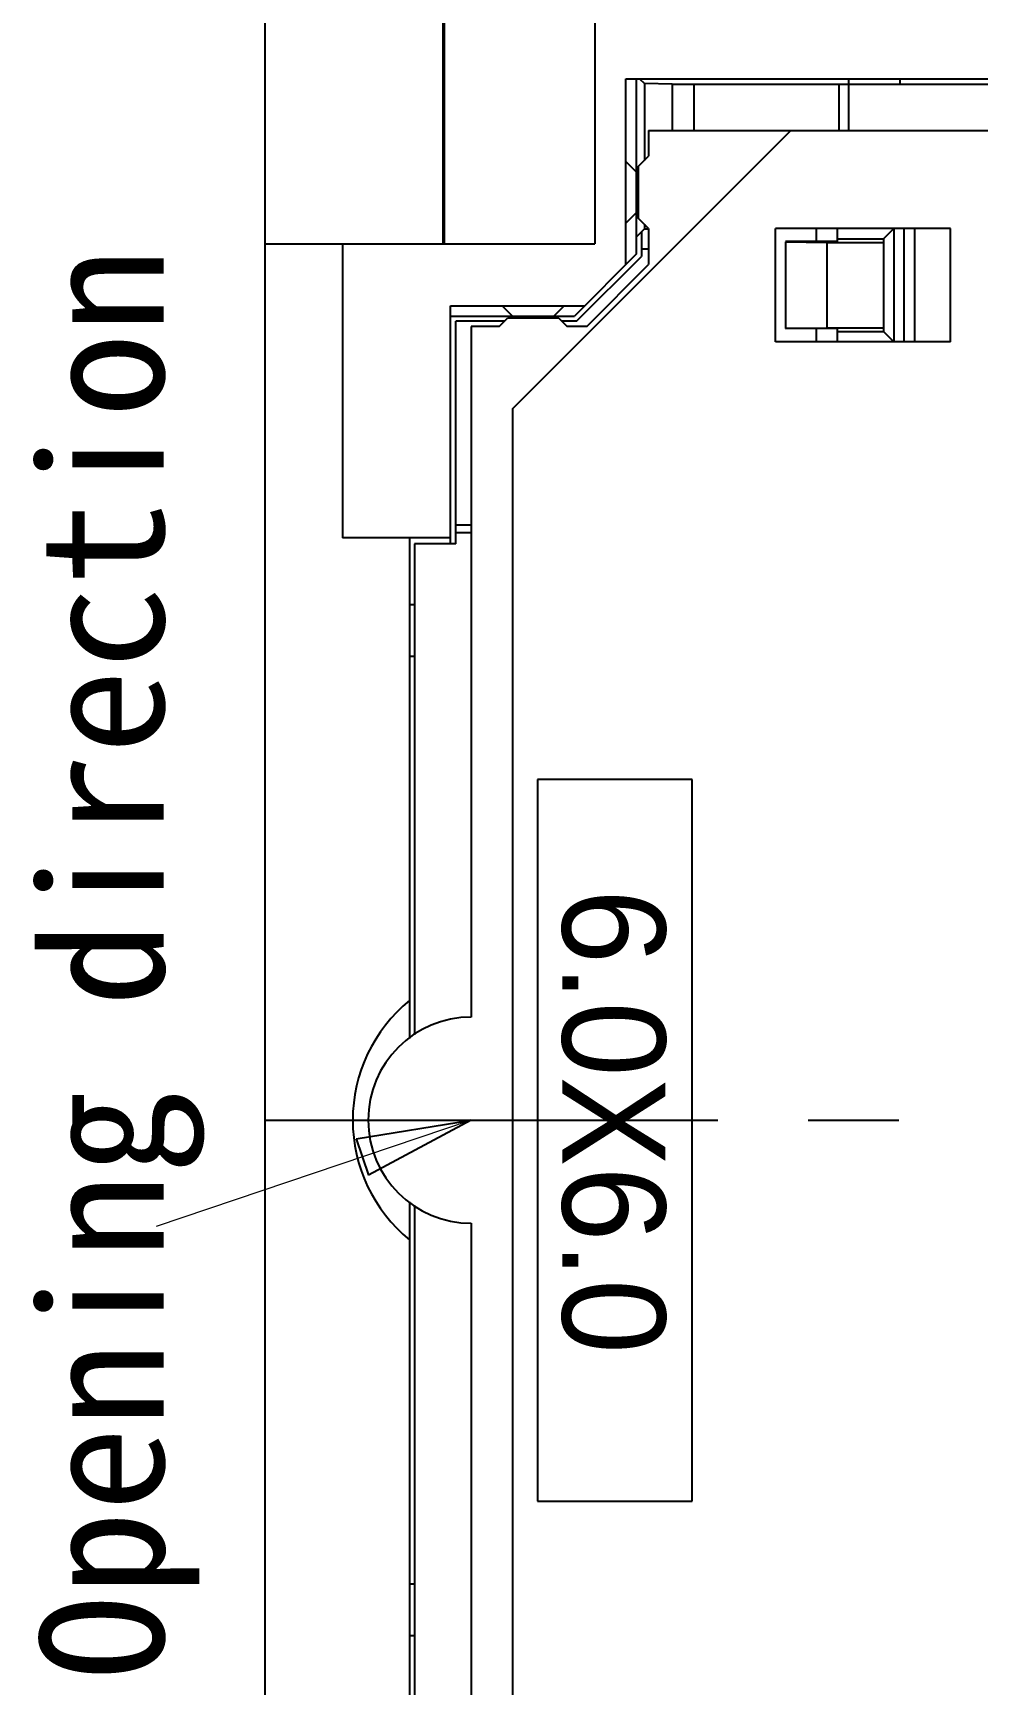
# Model space of a CAD drawing. Header units: millimetres. Extents: x 1756 to 1863, y -828 to -753.
# Drawn here: x 1821.74 to 1830.91, y -784.91 to -768.88 of the extents above; entities that cross this region are included whole.
import ezdxf

# ---------------------------------------------------------------- set-up
doc = ezdxf.new("R2010")
doc.units = ezdxf.units.MM
doc.header["$LTSCALE"] = 30.734
doc.linetypes.add('CENTER', pattern=[0.6, 0.375, -0.075, 0.075, -0.075])
doc.layers.get('0').update_dxf_attribs({"linetype": 'CONTINUOUS'})
doc.layers.add('定位塊', color=53, linetype='CONTINUOUS')
doc.styles.add('Mark-1', font='@Dotum.ttf')
doc.styles.add('ROMANS', font='romans.shx')
doc.styles.get("Standard").update_dxf_attribs({"font": 'txt', "width": 0.85})
doc.dimstyles.get("Standard").update_dxf_attribs({"dimscale": 0.97, "dimtxt": 2, "dimasz": 1.2, "dimexe": 0.5, "dimexo": 0.5, "dimgap": 0.5, "dimtad": 0, "dimtoh": 1, "dimzin": 1, "dimdsep": 46, "dimtxsty": 'Standard', "dimblk": 'CLOSEDBLANK', "dimcen": 0.5, "dimclrd": 3, "dimclre": 3, "dimclrt": 4, "dimadec": 0, "dimazin": 0, "dimtp": 0.05, "dimtm": 0.05, "dimtfac": 1, "dimtofl": 0, "dimtmove": 0, "dimatfit": 3, "dimldrblk": 'CLOSEDBLANK', "dimfxl": 1, "dimtolj": 1, "dimtzin": 0, "dimlwd": 5, "dimlwe": 5, "dimarcsym": 0})

# ---------------------------------------------------------------- blocks, each defined once
blk = doc.blocks.new('_CLOSEDBLANK')
at = {"color": 0, "linetype": 'ByBlock'}
for p, q in [((-1, 0.167), (0, 0)), ((-1, 0.167), (-1, -0.167)), ((0, 0), (-1, -0.167))]:
    blk.add_line(p, q, dxfattribs=at)
blk = doc.blocks.new('b')
at = {"color": 7, "linetype": 'Continuous'}
for p, q in [((1258.817, -767.658), (1258.817, -744.658)), ((1260.545, -747.658), (1260.545, -744.658)), ((1260.555, -744.658), (1260.555, -747.658)), ((1262.016, -745.158), (1262.016, -747.658)), ((1262.317, -747.858), (1262.317, -746.058)), ((1262.317, -746.058), (1278.317, -746.058)), ((1262.417, -746.058), (1262.417, -747.758)), ((1262.45, -746.058), (1262.496, -746.103)), ((1264.477, -746.058), (1264.477, -746.558)), ((1264.977, -746.108), (1264.977, -746.058)), ((1262.496, -746.103), (1262.496, -746.849)), ((1262.767, -746.109), (1262.496, -746.103)), ((1262.767, -746.108), (1277.867, -746.108)), ((1262.767, -746.109), (1262.767, -746.558)), ((1262.977, -746.108), (1262.977, -746.558)), ((1264.384, -746.108), (1264.384, -746.558)), ((1261.217, -749.258), (1263.917, -746.558)), ((1262.537, -746.558), (1262.537, -746.808)), ((1262.537, -746.558), (1278.097, -746.558)), ((1262.417, -746.958), (1262.317, -746.858)), ((1262.437, -746.908), (1262.537, -746.808)), ((1262.437, -746.908), (1262.437, -747.408)), ((1262.417, -747.358), (1262.317, -747.458)), ((1262.496, -747.513), (1262.417, -747.592)), ((1262.537, -747.508), (1262.437, -747.408)), ((1262.496, -747.467), (1262.496, -747.513)), ((1262.496, -747.513), (1262.537, -747.513)), ((1262.537, -747.508), (1262.537, -747.858)), ((1263.767, -748.608), (1263.767, -747.508)), ((1265.467, -747.508), (1263.767, -747.508)), ((1264.167, -747.636), (1264.167, -747.508)), ((1264.367, -747.508), (1264.367, -747.636)), ((1264.817, -747.608), (1264.917, -747.508)), ((1264.917, -747.508), (1264.917, -748.608)), ((1265.017, -748.608), (1265.017, -747.508)), ((1265.117, -747.508), (1265.117, -748.608)), ((1265.467, -748.608), (1265.467, -747.508)), ((1258.817, -747.658), (1262.016, -747.658)), ((1259.567, -747.658), (1259.567, -750.508)), ((1262.467, -747.542), (1262.467, -747.779)), ((1264.367, -747.636), (1263.867, -747.636)), ((1263.867, -747.638), (1263.867, -748.479)), ((1263.867, -747.638), (1264.267, -747.645)), ((1264.267, -747.645), (1264.267, -748.472)), ((1264.267, -747.645), (1264.817, -747.645)), ((1264.367, -747.608), (1264.817, -747.608)), ((1264.817, -747.608), (1264.817, -748.508)), ((1262.417, -747.758), (1261.817, -748.358)), ((1261.838, -748.408), (1262.467, -747.779)), ((1262.537, -747.708), (1262.467, -747.708)), ((1261.937, -748.458), (1262.537, -747.858)), ((1260.617, -750.568), (1260.617, -748.258)), ((1260.617, -748.258), (1261.917, -748.258)), ((1261.217, -748.358), (1261.117, -748.258)), ((1261.717, -748.258), (1261.617, -748.358)), ((1260.617, -748.358), (1261.817, -748.358)), ((1260.667, -750.568), (1260.667, -748.408)), ((1261.137, -748.408), (1260.667, -748.408)), ((1260.817, -748.458), (1260.817, -755.158)), ((1261.087, -748.458), (1260.817, -748.458)), ((1261.087, -748.458), (1261.167, -748.378)), ((1261.667, -748.378), (1261.167, -748.378)), ((1261.667, -748.378), (1261.747, -748.458)), ((1261.838, -748.408), (1261.697, -748.408)), ((1261.937, -748.458), (1261.747, -748.458)), ((1263.867, -748.479), (1264.267, -748.472)), ((1264.367, -748.48), (1263.867, -748.48)), ((1264.167, -748.608), (1264.167, -748.48)), ((1264.267, -748.472), (1264.817, -748.472)), ((1264.367, -748.48), (1264.367, -748.608)), ((1265.467, -748.608), (1263.767, -748.608)), ((1264.367, -748.508), (1264.817, -748.508)), ((1264.917, -748.608), (1264.817, -748.508)), ((1261.217, -749.258), (1261.217, -763.058)), ((1260.667, -750.382), (1260.817, -750.382)), ((1260.617, -750.508), (1259.567, -750.508)), ((1260.217, -750.508), (1260.217, -755.367)), ((1260.267, -750.568), (1260.267, -755.332)), ((1260.667, -750.568), (1260.267, -750.568)), ((1260.667, -750.458), (1260.817, -750.458)), ((1260.267, -751.158), (1260.217, -751.158)), ((1260.217, -751.658), (1260.267, -751.658)), ((1260.217, -756.95), (1260.217, -761.808)), ((1260.267, -756.985), (1260.267, -761.748)), ((1260.817, -757.158), (1260.817, -763.858)), ((1260.267, -760.658), (1260.217, -760.658)), ((1260.217, -761.158), (1260.267, -761.158))]:
    blk.add_line(p, q, dxfattribs=at)
at = {"color": 1, "linetype": 'CENTER', "ltscale": 0.381}
blk.add_line((1258.817, -756.158), (1279.817, -756.158), dxfattribs=at)
at = {"color": 7, "linetype": 'Continuous'}
for centre, radius, start, end in [((1261.167, -756.158), 1.5, 129.2965, 230.7035), ((1260.817, -756.158), 1, 90, 270)]:
    blk.add_arc(centre, radius, start, end, dxfattribs=at)
at = {"color": 0, "linetype": 'ByBlock', "insert": (1256.634, -761.586), "char_height": 1.2, "width": 15.76995, "attachment_point": 1, "rotation": 90, "style": 'ROMANS'}
blk.add_mtext('{\\fSimSun|b0|i0|c134|p2;Opening direction}', dxfattribs=at)
at = {"color": 0, "linetype": 'ByBlock'}
blk.add_leader([(1260.817, -756.158), (1257.76, -757.19)], dimstyle='Standard', override={"dimscale": 0.93, "dimgap": 0.5, "dimtad": 0, "dimtih": 1, "dimzin": 9, "dimtol": 1, "dimtm": 0, "dimtzin": 8}, dxfattribs=at)

msp = doc.modelspace()

# ---------------------------------------------------------------- linework, layer by layer
at = {"color": 7, "linetype": 'Continuous'}
for p, q in [((1828.135, -776.122), (1826.635, -776.122)), ((1826.635, -776.122), (1826.635, -783.122)), ((1828.135, -783.122), (1828.135, -776.122)), ((1826.635, -783.122), (1828.135, -783.122))]:
    msp.add_line(p, q, dxfattribs=at)

# ---------------------------------------------------------------- block references
at = {"color": 0, "linetype": 'ByBlock'}
msp.add_blockref('b', (565.176, -23.268), dxfattribs=at)

# ---------------------------------------------------------------- texts
at = {"layer": '定位塊', "color": 0, "style": 'Mark-1'}
msp.add_text('6.0X6.0', height=1, rotation=270, dxfattribs=at).set_placement((1826.877, -777.185))

doc.saveas('drawing.dxf')
